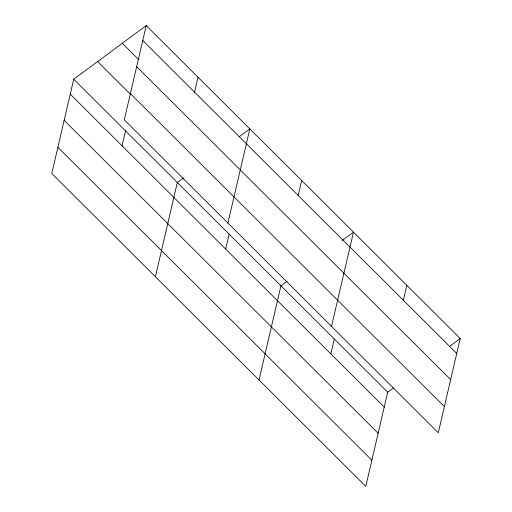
<?xml version="1.0" encoding="UTF-8"?>
<svg xmlns="http://www.w3.org/2000/svg" width="512" height="512" viewBox="0 0 512 512"><rect width="100%" height="100%" fill="white"/><g stroke="black" fill="none" stroke-linecap="round" stroke-linejoin="round"><path stroke-width="0.77" d="M146.221 25.6L124.301 119.808L438.291 432.755L460.211 338.547L146.221 25.6L73.709 79.245L51.789 173.453L365.779 486.4L387.699 392.192L393.37 388M122.048 145.792L125.517 130.886M194.56 92.147L198.029 77.235M155.405 276.723L177.325 182.522L183.622 177.862M227.917 223.078L249.837 128.87L239.136 136.794M225.664 249.062L229.133 234.157M298.176 195.418L301.645 180.512M259.021 380L280.941 285.792L287.238 281.133M331.533 326.349L353.453 232.147L342.118 240.531M330.854 353.901L334.323 338.995M403.366 300.256L406.835 285.344M449.504 346.47L460.211 338.547M142.752 40.506L456.742 353.453M122.291 43.302L138.624 59.578M136.666 66.675L450.656 379.622M130.387 93.638L444.378 406.586M97.638 61.542L130.867 94.656M73.709 79.245L387.699 392.192M70.24 94.157L384.23 407.104M64.154 120.326L378.144 433.274M57.875 147.283L371.866 460.23"/></g></svg>
